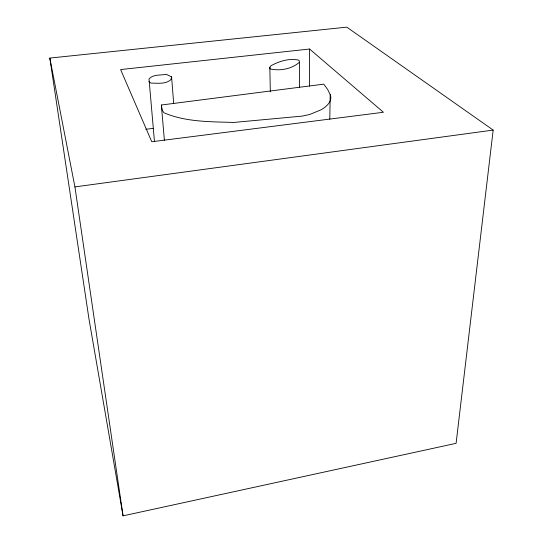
<?xml version="1.0" encoding="UTF-8"?>
<svg xmlns="http://www.w3.org/2000/svg" width="543" height="543" viewBox="0 0 543 543"><rect width="100%" height="100%" fill="white"/><g stroke="black" fill="none" stroke-linecap="round" stroke-linejoin="round"><path stroke-width="0.81" d="M309.422 86.194L309.578 49.019L120.607 69.572L151.768 141.75L383.419 112.258L309.578 49.019M329.791 119.195L330.205 94.679L327.714 89.554L323.764 84.145L161.352 105.016L164.393 140.284M154.483 141.73L149.013 78.973C153.106 74.072 160.558 75.545 166.253 74.296L171.588 76.889L173.692 103.672M493.173 130.082L456.1 443.332L123.057 515.85L88.964 318.917L49.827 58.074L346.801 27.15L493.173 130.082L74.927 186.901L49.827 58.074M171.588 76.889L170.889 79.678C165.54 84.436 157.531 83.086 150.9 83.113L148.931 81.681M270.326 91.889L269.844 67.298L271.038 65.683C279.394 61.155 289.534 57.931 298.989 60.212L299.451 62.289L299.492 87.484M299.451 62.289C291.32 69.137 280.263 71.16 270.02 68.913L269.844 67.298M145.789 129.295L153.336 128.358M161.352 105.016L162.262 110.202L163.898 112.734C185.72 122.134 210.412 121.693 233.823 122.44L302.268 116.1L309.585 114.532L320.92 109.876A67.237 22.806 -1.6 0 0 330.205 94.679M74.927 186.901L123.057 515.85"/></g></svg>
